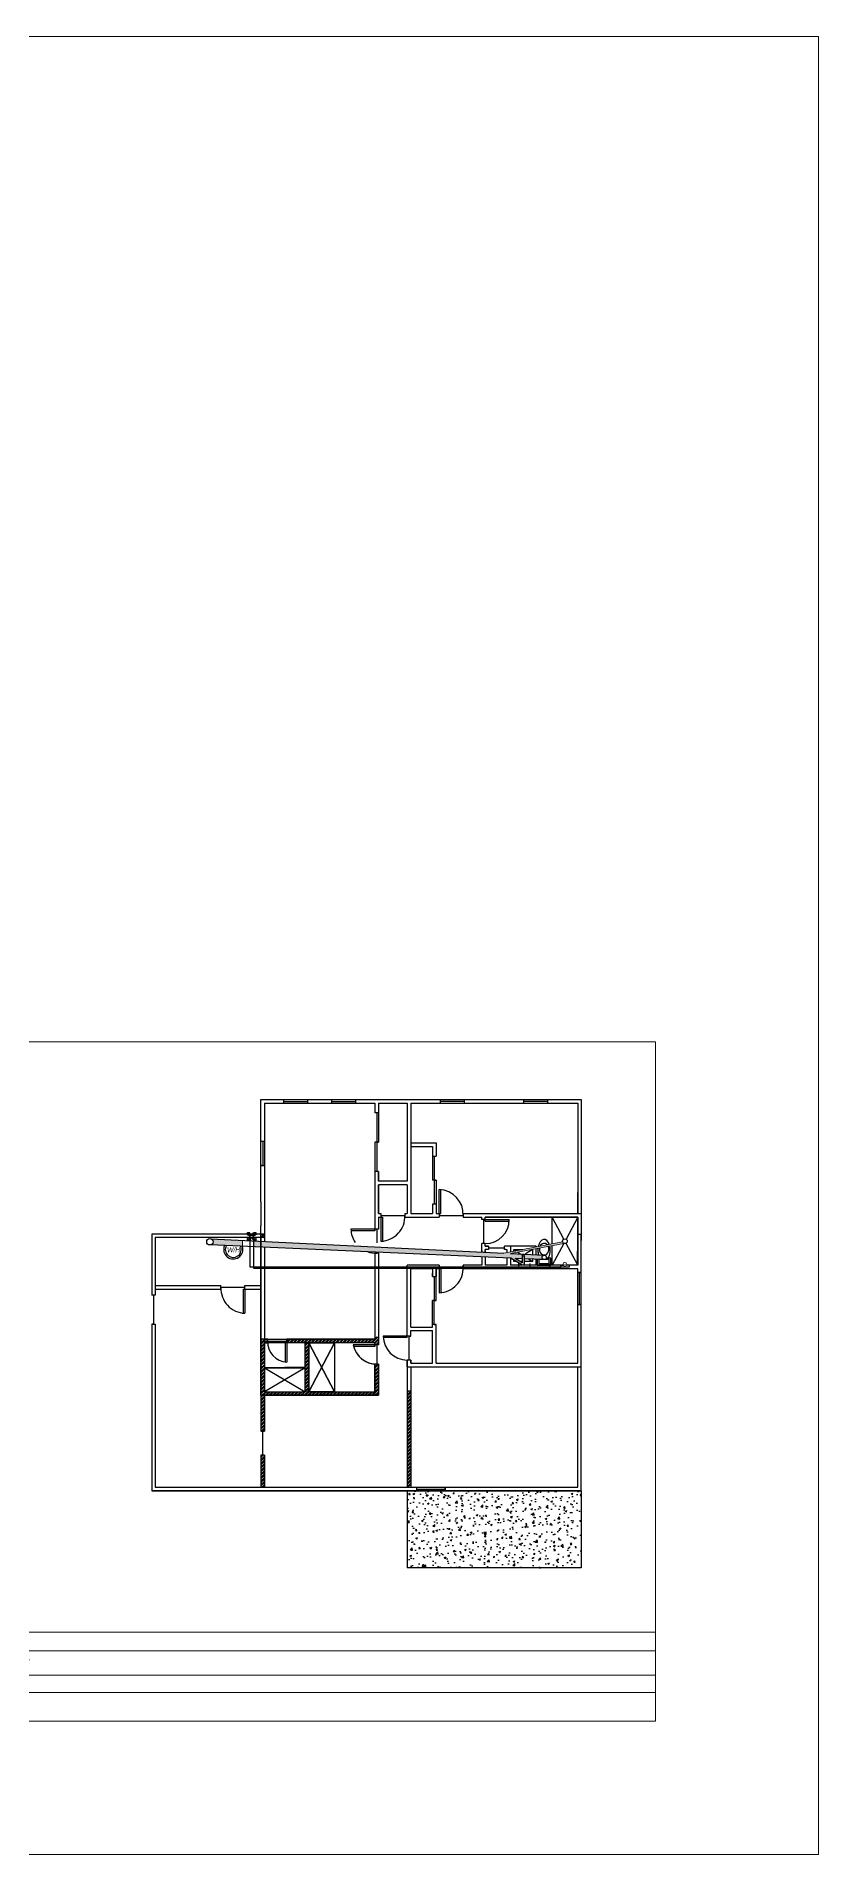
# Model space of a CAD drawing. Header units: inches. Extents: x 173 to 6056, y 183 to 2455.
# Drawn here: x 5078 to 6056, y 183 to 2455 of the extents above; entities that cross this region are included whole.
import ezdxf

# ---------------------------------------------------------------- set-up
doc = ezdxf.new("R2010")
doc.units = ezdxf.units.IN
doc.header["$MEASUREMENT"] = 0
for name, color, linetype in [('Insulation', 7, 'Continuous'), ('Plumbing', 7, 'Continuous'), ('Right side elevation', 7, 'Continuous')]:
    doc.layers.add(name, color=color, linetype=linetype)
doc.styles.get("Standard").update_dxf_attribs({"font": 'ariali.ttf', "height": 10})
pattern_1 = [(45, (3365.3945, -2595.7446), (-2.2097087, 2.2097087), []), (45, (3365.3945, -2594.182), (-2.2097087, 2.2097087), [])]

# ---------------------------------------------------------------- blocks, each defined once
blk = doc.blocks.new('water shutt off valve')
at = {"layer": 'Right side elevation'}
for p, q in [((3.8, -3.8), (0, 0)), ((4.3, -3.4), (2.8, 0)), ((6, -3.4), (7.5, 0)), ((10.4, 0), (6.6, -3.8)), ((3.3, -4.5), (0, -3.1)), ((3.4, -6), (0, -7.5)), ((0, -7.5), (3.4, -6)), ((3.8, -6.6), (0, -10.4)), ((4.4, -7), (2.9, -10.4)), ((6, -7), (7.6, -10.4)), ((10.4, -10.4), (6.6, -6.6)), ((7, -4.4), (10.4, -2.9)), ((7.1, -5.9), (10.4, -7.2))]:
    blk.add_line(p, q, dxfattribs=at)
for points in [[(0, -3.1), (0, 0), (2.8, 0)], [(7.5, 0), (10.4, 0), (10.4, -2.9)], [(2.9, -10.4), (0, -10.4), (0, -7.5)], [(10.4, -7.2), (10.4, -10.4), (7.6, -10.4)]]:
    blk.add_lwpolyline(points, dxfattribs=at)
for radius in [2, 2.524354896707238e-29, 2.524354896707238e-29]:
    blk.add_circle((5.2, -5.2), radius, dxfattribs=at)
blk = doc.blocks.new('Elevation Symbol - Imperial')
at = {"color": 0}
for p, q in [((0, 0), (0.2, 0)), ((0.1, -0.1), (0.1, 0.1))]:
    blk.add_line(p, q, dxfattribs=at)
at = {"color": 0, "const_width": 0.0625}
for points in [[(0.1, 0.03125, 0.41421356), (0.06875, 0, 1)], [(0.1, -0.03125, 0.41421356), (0.13125, 0, 1)]]:
    blk.add_lwpolyline(points, format="xyb", dxfattribs=at)
at = {"color": 0}
blk.add_circle((0.1, 0), 0.0625, dxfattribs=at)
blk.add_attdef('ELEVATION', (0.2, 0.0625), '', height=0.125, dxfattribs=at)
blk = doc.blocks.new('*U112')
at = {"layer": 'Insulation', "linetype": 'Continuous', "lineweight": 0, "ltscale": 0.2}
for p, q in [((-475.1, -374.7), (-475.1, -485.9)), ((-326.3, -374.7), (-326.3, -485.9)), ((-168.9, -374.7), (-168.9, -485.9)), ((-704.6, -397.8), (775.6, -397.8)), ((-704.6, -428.3), (775.6, -428.3)), ((-704.6, -450), (775.6, -450))]:
    blk.add_line(p, q, dxfattribs=at)
for points in [[(-704.6, 363.3), (775.6, 363.3), (775.6, -374.7), (-704.6, -374.7)], [(-704.6, -374.7), (775.6, -374.7), (775.6, -485.9), (-704.6, -485.9)]]:
    blk.add_lwpolyline(points, close=True, dxfattribs=at)
at = {"layer": 'Insulation', "linetype": 'Continuous', "lineweight": 0, "ltscale": 0.2, "xscale": 48, "yscale": 48, "zscale": 48}
blk.add_blockref('Elevation Symbol - Imperial', (-162.3, -388), dxfattribs=at).add_auto_attribs({'ELEVATION': 'ELEV'})
at = {"linetype": 'Continuous', "lineweight": 0, "ltscale": 0.08, "char_height": 10, "attachment_point": 1}
for s, width, insert in [('IRC,2018 INTER, CONS. CODE', 161.562, (-161.6, -399.9)), ('VA.2705182397', 17.494, (-687.1, -436.5))]:
    blk.add_mtext_dynamic_manual_height_columns(s, width=width, gutter_width=50, heights=[0], dxfattribs=dict(at, insert=insert))
at = {"layer": 'Insulation', "linetype": 'Continuous', "lineweight": 0, "ltscale": 0.2, "char_height": 10, "attachment_point": 1}
for s, insert in [('Company name \\P\\PADONYS COSTRUCTION.LLC', (-685, -384.6)), ("16'", (-123.8, -380.4)), ('Sheet:', (-318.8, -466)), ('Page#', (-159.8, -461.2))]:
    blk.add_mtext(s, dxfattribs=dict(at, insert=insert))
for s, width, gutter_width, insert in [('Project Name:\\PTORRINE NUTT.  \\PADDITION ', 129.423, 20, (-465, -383.7)), ('Scale: 1/4"=1\'', 133.022, 50, (-318.9, -409.7)), ('Address:\\P14303 Brook Dr\\Pwoodbridge VA 22193', 143.463, 50, (-471.4, -436.3))]:
    blk.add_mtext_dynamic_manual_height_columns(s, width=width, gutter_width=gutter_width, heights=[0], dxfattribs=dict(at, insert=insert))
at = {"layer": 'Insulation', "linetype": 'Continuous', "lineweight": 0, "ltscale": 0.2, "insert": (-694.3, -472.1), "char_height": 10, "width": 141.209, "attachment_point": 1}
blk.add_mtext('Date:  09/23/2022', dxfattribs=at)

msp = doc.modelspace()

# ---------------------------------------------------------------- hatches: boundary and pattern name
at = {"layer": 'Insulation', "linetype": 'Continuous', "lineweight": 0, "ltscale": 0.2}
h = msp.add_hatch(color=251, dxfattribs=at)
h.dxf.hatch_style = 1
h.paths.add_polyline_path([(5335.243, 950.381), (5295.821, 952.338, -0.32361833), (5298.567, 948.539, -0.38375656), (5294.986, 944.561), (5335.243, 942.789)])
edge = h.paths.add_edge_path()
edge.add_line((5358.324, 949.236), (5358.324, 941.773))
edge.add_line((5358.324, 941.773), (5670.93, 928.008))
edge.add_line((5670.93, 928.008), (5684.967, 919.199))
edge.add_line((5684.967, 919.199), (5687.467, 919.199))
edge.add_line((5687.467, 919.199), (5687.467, 930.437))
edge.add_line((5687.467, 930.437), (5687.289, 930.551))
edge.add_arc((5686.217, 931.236), 1.271, 1292.572827, 1407.427173, ccw=False)
edge.add_line((5685.146, 930.551), (5684.967, 930.437))
edge.add_line((5684.967, 930.437), (5684.967, 922.151))
edge.add_line((5684.967, 922.151), (5675.986, 927.787))
edge.add_line((5675.986, 927.787), (5684.967, 927.395))
edge.add_line((5684.967, 927.395), (5684.967, 931.003))
edge.add_arc((5686.217, 931.236), 1.271, 1167.158903, 1270.536407, ccw=False)
edge.add_line((5686.28, 932.506), (5670.324, 933.752))
edge.add_line((5670.324, 933.752), (5704.691, 940.358))
edge.add_ellipse((5712.324, 937.978), major_axis=(0, 13.427), ratio=0.57762306, start_angle=430.515366, end_angle=439.789188, ccw=False)
edge.add_line((5705.012, 942.457), (5661.903, 934.17))
edge.add_line((5661.903, 934.17), (5358.324, 949.236))
h = msp.add_hatch(color=251, dxfattribs=at)
h.dxf.hatch_style = 1
h.paths.add_polyline_path([(5736.912, 946.552, -0.1974348), (5735.459, 948.309), (5661.903, 934.17), (5349.083, 949.694), (5349.083, 942.179), (5670.93, 928.008), (5684.967, 919.199), (5687.467, 919.199), (5687.467, 930.437), (5687.289, 930.551, -0.54779225), (5685.146, 930.551), (5684.967, 930.437), (5684.967, 922.151), (5675.986, 927.787), (5684.967, 927.395), (5684.967, 931.003, -0.04600617), (5684.946, 931.236, -1), (5687.489, 931.236, -0.04600617), (5687.467, 931.003), (5687.467, 927.285), (5712.324, 926.199), (5712.473, 926.238, -0.41421356), (5709.759, 928.952, -0.4054912), (5712.392, 931.664), (5670.324, 933.752)])
at = {"layer": 'Plumbing'}
h = msp.add_hatch(dxfattribs=at)
h.set_pattern_fill('STEEL', color=256, scale=25, angle=1080)
h.set_pattern_definition(pattern_1)
h.paths.add_polyline_path([(5362.824, 958.199), (5358.324, 958.199), (5358.324, 953.699), (5362.824, 953.699)])
h = msp.add_hatch(dxfattribs=at)
h.set_pattern_fill('STEEL', color=256, scale=25, angle=1080)
h.set_pattern_definition(pattern_1)
h.paths.add_polyline_path([(5505.324, 829.699), (5500.824, 829.699), (5500.824, 826.699), (5390.824, 826.699), (5390.824, 822.199), (5500.824, 822.199), (5500.824, 819.699), (5504.574, 819.699), (5505.324, 819.699)])
h.paths.add_polyline_path([(5418.324, 822.199), (5413.824, 822.199), (5413.824, 761.199), (5362.824, 761.199), (5362.824, 791.199), (5362.824, 826.699), (5358.324, 826.699), (5358.324, 756.699), (5505.324, 756.699), (5505.324, 795.699, -0.0378008), (5500.824, 795.699), (5500.824, 761.199), (5418.324, 761.199)])
h = msp.add_hatch(dxfattribs=at)
h.set_pattern_fill('STEEL', color=256, scale=25, angle=1080)
h.set_pattern_definition(pattern_1)
h.paths.add_polyline_path([(5366.824, 826.699), (5362.824, 826.699), (5362.824, 822.199), (5366.824, 822.199, -0.02237685), (5366.824, 824.449)])
h = msp.add_hatch(dxfattribs=at)
h.set_pattern_fill('STEEL', color=256, scale=25, angle=1080)
h.set_pattern_definition(pattern_1)
h.paths.add_polyline_path([(5545.824, 762.199), (5541.324, 762.199), (5541.324, 641.699), (5545.824, 641.699)])
h.paths.add_polyline_path([(5362.824, 756.699), (5358.324, 756.699), (5358.324, 711.699), (5362.824, 711.699)])
h.paths.add_polyline_path([(5362.824, 681.699), (5358.324, 681.699), (5358.324, 641.699), (5362.824, 641.699)])
h = msp.add_hatch(dxfattribs=at)
h.set_pattern_fill('AR-CONC', color=256, scale=3, angle=1080)
h.set_pattern_definition([(50, (3365.395, -2595.745), (21.517805, -1.882564), [2.25, -24.75]), (355, (3365.395, -2595.745), (-4.16254, 22.56576), [1.8, -19.8]), (100.45144, (3367.188, -2595.901), (17.35527, 20.6832), [1.9122, -21.03426]), (46.1842, (3365.395, -2589.745), (32.01724, -4.96558), [3.375, -37.125]), (96.6356, (3368.063, -2590.158), (28.03986, 29.22356), [2.8683, -31.5514]), (351.1842, (3365.395, -2589.745), (28.03986, 29.22356), [2.7, -29.7]), (21, (3368.395, -2591.245), (17.90721, -12.07857), [2.25, -24.75]), (326, (3368.395, -2591.245), (7.29946, 21.7545), [1.8, -19.8]), (71.45144, (3369.887, -2592.251), (25.20667, 9.67593), [1.9122, -21.03426]), (37.5, (3365.3945, -2595.7446), (0.364796, 9.986816), [0, -19.56, 0, -20.1, 0, -19.875]), (7.5, (3365.395, -2595.745), (7.892086, 11.83235), [0, -11.46, 0, -19.11, 0, -7.575]), (327.5, (3358.7045, -2595.745), (16.014673, -0.676646), [0, -7.5, 0, -23.4, 0, -31.05]), (317.5, (3355.705, -2595.745), (17.495585, 3.00315), [0, -9.75, 0, -15.54, 0, -22.05])])
h.paths.add_polyline_path([(5758.824, 541.199), (5758.824, 637.199), (5541.324, 637.199), (5541.324, 541.199)])

# ---------------------------------------------------------------- linework, layer by layer
at = {"linetype": 'Continuous', "lineweight": 0, "ltscale": 0.08}
msp.add_lwpolyline([(172.856, 2454.82), (6055.515, 2454.82), (6055.515, 182.679), (172.856, 182.679)], close=True, dxfattribs=at)
at = {"layer": 'Insulation', "linetype": 'Continuous', "lineweight": 0, "ltscale": 0.2}
for p, q in [((5335.243, 942.681), (5335.243, 950.381)), ((5735.459, 948.309), (5661.903, 934.17)), ((5736.912, 946.552), (5670.324, 933.752))]:
    msp.add_line(p, q, dxfattribs=at)
at = {"layer": 'Insulation', "color": 1, "linetype": 'Continuous', "lineweight": 30, "ltscale": 0.2}
for p, q in [((5694.702, 917.384), (5743.935, 917.384)), ((5743.935, 919.124), (5740.59, 919.199)), ((5743.935, 917.384), (5743.935, 919.124))]:
    msp.add_line(p, q, dxfattribs=at)
at = {"layer": 'Insulation', "color": 140, "linetype": 'Continuous', "lineweight": 30, "ltscale": 0.2}
msp.add_lwpolyline([(5719.656, 915.662), (5733.301, 915.662), (5733.301, 919.124), (5736.058, 919.199)], dxfattribs=at)
at = {"layer": 'Insulation', "linetype": 'Continuous', "lineweight": 0, "ltscale": 0.2}
msp.add_circle((5738.324, 920.426), 2.266, dxfattribs=at)
at = {"layer": 'Plumbing'}
for p, q in [((5358.324, 1126.199), (5758.824, 1126.199)), ((5358.324, 998.324), (5358.324, 1126.199)), ((5362.824, 1121.699), (5500.824, 1121.699)), ((5362.824, 1121.699), (5362.824, 949.012)), ((5386.824, 1121.699), (5386.824, 1126.199)), ((5386.824, 1123.949), (5416.824, 1123.949)), ((5416.824, 1121.699), (5416.824, 1126.199)), ((5446.824, 1121.699), (5446.824, 1126.199)), ((5446.824, 1123.949), (5476.824, 1123.949)), ((5476.824, 1121.699), (5476.824, 1126.199)), ((5500.824, 1121.699), (5500.824, 1109.699)), ((5505.324, 1121.699), (5541.324, 1121.699)), ((5505.324, 1121.699), (5505.324, 1072.949)), ((5505.324, 1121.699), (5505.324, 1072.949)), ((5505.324, 1121.699), (5505.324, 1109.699)), ((5541.324, 1121.699), (5541.324, 1024.199)), ((5545.824, 1121.699), (5545.824, 983.699)), ((5545.824, 1121.699), (5754.324, 1121.699)), ((5582.949, 1121.699), (5582.949, 1126.199)), ((5612.949, 1123.949), (5582.949, 1123.949)), ((5612.949, 1121.699), (5612.949, 1126.199)), ((5687.199, 1121.699), (5687.199, 1126.199)), ((5717.199, 1123.949), (5687.199, 1123.949)), ((5717.199, 1121.699), (5717.199, 1126.199)), ((5754.324, 1121.699), (5754.324, 983.699)), ((5758.824, 1126.199), (5758.824, 950.199)), ((5505.324, 1109.699), (5500.824, 1109.699)), ((5503.074, 1109.699), (5503.074, 1036.199)), ((5362.824, 1073.699), (5358.324, 1073.699)), ((5360.574, 1073.699), (5360.574, 1043.699)), ((5500.824, 1072.949), (5500.824, 962.199)), ((5505.324, 1072.949), (5500.824, 1072.949)), ((5503.074, 1072.949), (5505.324, 1072.949)), ((5545.824, 1072.199), (5577.324, 1072.199)), ((5577.324, 1072.199), (5577.324, 1055.699)), ((5545.824, 1067.699), (5572.824, 1067.699)), ((5572.824, 1067.699), (5572.824, 1025.699)), ((5572.824, 1055.699), (5577.324, 1055.699)), ((5575.074, 1055.699), (5575.074, 995.699)), ((5360.574, 1043.699), (5358.324, 1043.699)), ((5358.324, 1043.699), (5362.824, 1043.699)), ((5505.324, 1036.199), (5500.824, 1036.199)), ((5505.324, 1036.199), (5505.324, 1024.199)), ((5505.324, 1036.199), (5505.324, 1024.199)), ((5505.324, 1024.199), (5505.324, 1036.199)), ((5541.324, 1024.199), (5505.324, 1024.199)), ((5577.324, 1025.699), (5572.824, 1025.699)), ((5575.074, 1025.699), (5577.324, 1025.699)), ((5577.324, 1025.699), (5577.324, 983.699)), ((5505.324, 1019.699), (5505.324, 983.699)), ((5505.324, 983.699), (5505.324, 1019.699)), ((5541.324, 1019.699), (5505.324, 1019.699)), ((5541.324, 1019.699), (5541.324, 983.699)), ((5581.324, 983.699), (5581.324, 1013.699)), ((5583.324, 983.699), (5583.324, 1013.699)), ((5754.324, 983.699), (5754.324, 1010.199)), ((5358.324, 998.324), (5358.324, 968.324)), ((5505.324, 983.699), (5508.324, 983.699)), ((5505.324, 979.199), (5510.324, 979.199)), ((5505.324, 979.199), (5505.324, 964.199)), ((5508.324, 983.699), (5508.324, 979.199)), ((5508.324, 981.449), (5538.324, 981.449)), ((5508.324, 979.199), (5508.324, 949.199)), ((5510.324, 979.199), (5510.324, 949.199)), ((5538.324, 983.699), (5541.324, 983.699)), ((5538.324, 983.699), (5538.324, 979.199)), ((5538.324, 979.199), (5541.324, 979.199)), ((5541.324, 979.199), (5581.324, 979.199)), ((5545.824, 983.699), (5572.824, 983.699)), ((5572.824, 995.699), (5572.824, 983.699)), ((5577.324, 995.699), (5572.824, 995.699)), ((5577.324, 983.699), (5583.324, 983.699)), ((5581.324, 983.699), (5581.324, 979.199)), ((5581.324, 981.449), (5611.324, 981.449)), ((5611.324, 983.699), (5725.824, 983.699)), ((5611.324, 981.449), (5611.324, 983.699)), ((5611.324, 983.699), (5611.324, 979.199)), ((5611.324, 979.199), (5634.324, 979.199)), ((5634.324, 976.199), (5634.324, 979.199)), ((5638.824, 979.199), (5754.324, 979.199)), ((5754.324, 979.199), (5638.824, 979.199)), ((5638.824, 974.199), (5638.824, 979.199)), ((5736.912, 951.846), (5722.324, 979.199)), ((5722.324, 945.784), (5722.324, 979.199)), ((5725.824, 983.699), (5754.324, 983.699)), ((5754.324, 979.199), (5739.736, 951.846)), ((5754.324, 983.699), (5758.824, 983.699)), ((5754.324, 979.199), (5754.324, 919.199)), ((5754.324, 919.199), (5754.324, 979.199)), ((5362.824, 958.199), (5338.824, 958.199)), ((5358.324, 953.699), (5358.324, 968.324)), ((5362.824, 958.199), (5362.824, 953.699)), ((5362.824, 953.699), (5362.824, 958.199)), ((5500.824, 964.199), (5470.824, 964.199)), ((5500.824, 962.199), (5470.824, 962.199)), ((5505.324, 964.199), (5500.824, 964.199)), ((5503.074, 964.199), (5503.074, 947.058)), ((5638.824, 976.199), (5634.324, 976.199)), ((5636.574, 976.199), (5636.574, 946.199)), ((5638.824, 974.199), (5638.824, 976.199)), ((5638.824, 976.199), (5668.824, 976.199)), ((5638.824, 974.199), (5668.824, 974.199)), ((5754.324, 958.199), (5754.324, 953.699)), ((5754.324, 958.199), (5758.824, 958.199)), ((5758.824, 792.199), (5758.824, 958.199)), ((5226.324, 953.699), (5226.324, 881.699)), ((5226.324, 953.699), (5226.324, 953.699)), ((5226.324, 953.699), (5226.324, 893.699)), ((5670.93, 928.008), (5294.986, 944.561)), ((5295.821, 952.338), (5661.903, 934.17)), ((5358.324, 756.699), (5358.324, 953.699)), ((5358.324, 953.699), (5358.324, 756.699)), ((5362.824, 953.699), (5362.824, 949.012)), ((5362.824, 941.475), (5362.824, 761.199)), ((5362.824, 941.475), (5362.824, 826.699)), ((5500.824, 934.199), (5500.824, 827.298)), ((5505.324, 934.199), (5500.824, 934.199)), ((5503.074, 935.345), (5503.074, 934.199)), ((5505.324, 934.199), (5505.324, 829.699)), ((5634.324, 935.539), (5634.324, 946.199)), ((5638.824, 946.199), (5634.324, 946.199)), ((5634.324, 937.799), (5634.324, 935.539)), ((5638.824, 943.199), (5638.824, 946.199)), ((5638.824, 935.315), (5638.824, 938.699)), ((5638.824, 937.711), (5638.824, 935.315)), ((5670.324, 943.199), (5664.324, 943.199)), ((5665.824, 938.699), (5665.824, 934.924)), ((5702.324, 943.199), (5670.324, 943.199)), ((5670.324, 943.199), (5670.324, 942.775)), ((5670.324, 943.199), (5670.324, 935.789)), ((5670.324, 933.752), (5712.476, 931.66)), ((5674.54, 938.686), (5677.054, 937.082)), ((5674.54, 936.599), (5674.54, 938.686)), ((5674.54, 933.543), (5674.54, 934.563)), ((5679.507, 935.517), (5683.282, 933.109)), ((5697.919, 938.686), (5688.732, 932.839)), ((5702.324, 941.955), (5702.324, 943.199)), ((5702.324, 941.94), (5702.324, 943.199)), ((5702.324, 932.164), (5702.324, 939.903)), ((5736.912, 946.552), (5722.324, 919.199)), ((5722.324, 919.199), (5722.324, 943.748)), ((5754.324, 919.199), (5739.736, 946.552)), ((5754.324, 945.699), (5754.256, 919.199)), ((5754.263, 921.888), (5754.263, 936.888)), ((5754.324, 950.199), (5754.324, 945.699)), ((5754.324, 919.199), (5754.324, 945.699)), ((5541.324, 828.721), (5541.324, 919.199)), ((5581.324, 919.199), (5541.324, 919.199)), ((5545.824, 841.952), (5545.824, 914.699)), ((5572.824, 914.699), (5545.824, 914.699)), ((5572.824, 914.699), (5572.824, 905.199)), ((5572.824, 905.199), (5572.824, 909.199)), ((5583.324, 914.699), (5577.324, 914.699)), ((5577.324, 875.199), (5577.324, 914.699)), ((5577.324, 914.699), (5577.324, 905.199)), ((5581.324, 914.699), (5581.324, 884.699)), ((5583.324, 914.699), (5583.324, 884.699)), ((5634.324, 919.199), (5611.324, 919.199)), ((5754.324, 914.699), (5611.324, 914.699)), ((5634.324, 929.608), (5634.324, 919.199)), ((5638.824, 929.412), (5638.824, 919.199)), ((5665.824, 919.199), (5638.824, 919.199)), ((5665.824, 928.231), (5665.824, 919.199)), ((5670.324, 928.035), (5670.324, 919.199)), ((5736.419, 919.199), (5670.324, 919.199)), ((5684.967, 919.199), (5670.93, 928.008)), ((5674.54, 923.776), (5674.54, 925.743)), ((5676.094, 924.768), (5674.54, 923.776)), ((5684.967, 922.151), (5675.986, 927.787)), ((5684.967, 927.395), (5675.986, 927.787)), ((5680.51, 927.59), (5678.424, 926.257)), ((5684.967, 931.236), (5684.967, 922.151)), ((5685.146, 930.551), (5684.967, 930.437)), ((5687.289, 930.551), (5687.467, 930.437)), ((5687.467, 931.236), (5687.467, 919.199)), ((5712.324, 926.199), (5687.467, 927.285)), ((5692.763, 927.054), (5697.895, 923.776)), ((5702.324, 919.199), (5702.324, 926.636)), ((5754.324, 919.199), (5740.229, 919.199)), ((5754.244, 914.699), (5754.201, 898.077)), ((5754.263, 921.888), (5754.263, 919.199)), ((5754.263, 914.699), (5754.263, 906.888)), ((5754.324, 796.699), (5754.324, 914.699)), ((5754.324, 870.199), (5754.324, 914.699)), ((5758.824, 910.199), (5754.324, 910.199)), ((5756.574, 870.199), (5756.574, 910.199)), ((5756.574, 910.199), (5758.824, 910.199)), ((5226.324, 893.699), (5308.324, 893.699)), ((5226.324, 889.199), (5308.324, 889.199)), ((5308.324, 889.199), (5308.324, 893.699)), ((5338.324, 891.449), (5308.324, 891.449)), ((5336.324, 889.199), (5336.324, 859.199)), ((5336.324, 889.199), (5358.324, 889.199)), ((5338.324, 889.199), (5338.324, 893.699)), ((5338.324, 893.699), (5358.324, 893.699)), ((5338.324, 889.199), (5338.324, 859.199)), ((5572.824, 905.199), (5577.324, 905.199)), ((5575.074, 905.199), (5575.074, 875.199)), ((5226.324, 881.699), (5221.824, 881.699)), ((5224.074, 881.699), (5224.074, 845.699)), ((5572.824, 841.952), (5572.824, 875.199)), ((5577.324, 875.199), (5572.824, 875.199)), ((5574.577, 875.199), (5574.577, 845.199)), ((5575.074, 875.199), (5577.324, 875.199)), ((5754.324, 870.199), (5758.824, 870.199)), ((5758.824, 870.199), (5754.324, 870.199)), ((5224.074, 845.699), (5221.824, 845.699)), ((5221.824, 845.699), (5226.324, 845.699)), ((5541.324, 828.721), (5541.324, 852.199)), ((5545.824, 841.952), (5545.824, 852.199)), ((5545.824, 841.952), (5545.824, 842.449)), ((5545.824, 841.952), (5572.824, 841.952)), ((5572.824, 841.952), (5572.824, 852.199)), ((5577.324, 845.199), (5572.824, 845.199)), ((5575.074, 845.199), (5577.324, 845.199)), ((5577.324, 796.699), (5577.324, 845.199)), ((5366.824, 826.699), (5358.324, 826.699)), ((5362.824, 826.699), (5500.824, 826.699)), ((5366.824, 822.199), (5362.824, 822.199)), ((5362.824, 822.199), (5362.824, 791.199)), ((5413.824, 822.199), (5362.824, 822.199)), ((5362.824, 822.199), (5366.824, 822.199)), ((5366.824, 822.199), (5366.824, 826.699)), ((5366.824, 824.449), (5390.824, 824.449)), ((5500.824, 822.199), (5388.824, 822.199)), ((5388.824, 822.199), (5388.824, 798.199)), ((5500.824, 826.699), (5390.824, 826.699)), ((5390.824, 824.449), (5390.824, 826.699)), ((5390.824, 826.699), (5390.824, 822.199)), ((5390.824, 822.199), (5390.824, 798.199)), ((5413.824, 761.199), (5413.824, 822.199)), ((5413.824, 761.199), (5413.824, 822.199)), ((5418.324, 761.199), (5418.324, 822.199)), ((5500.824, 822.199), (5418.324, 822.199)), ((5418.324, 822.199), (5418.324, 761.199)), ((5418.324, 822.199), (5450.324, 822.199)), ((5450.324, 822.199), (5418.324, 761.199)), ((5450.324, 761.199), (5418.324, 822.199)), ((5418.324, 761.199), (5418.324, 822.199)), ((5418.324, 822.199), (5450.324, 761.199)), ((5418.324, 761.199), (5450.324, 822.199)), ((5500.824, 822.199), (5419.824, 822.199)), ((5450.324, 822.199), (5450.324, 761.199)), ((5450.324, 822.199), (5450.324, 761.199)), ((5503.824, 819.699), (5473.824, 819.699)), ((5504.574, 819.699), (5473.824, 819.699)), ((5500.824, 831.699), (5500.824, 826.699)), ((5500.824, 819.699), (5500.824, 822.199)), ((5500.824, 822.199), (5500.824, 817.699)), ((5505.324, 819.699), (5500.824, 819.699)), ((5500.824, 817.699), (5500.824, 819.699)), ((5503.074, 819.699), (5503.074, 795.699)), ((5503.074, 819.699), (5503.074, 795.699)), ((5505.324, 829.699), (5505.324, 819.699)), ((5541.324, 830.721), (5511.324, 830.721)), ((5541.324, 828.721), (5511.324, 828.721)), ((5545.824, 830.721), (5541.324, 830.721)), ((5543.574, 800.721), (5543.574, 830.721)), ((5543.574, 830.721), (5545.824, 830.721)), ((5545.824, 830.721), (5545.824, 837.452)), ((5545.824, 837.452), (5572.824, 837.452)), ((5545.824, 830.721), (5545.824, 837.452)), ((5572.824, 796.699), (5572.824, 837.452)), ((5500.824, 817.699), (5474.42, 817.699)), ((5500.824, 795.699), (5500.824, 795.771)), ((5505.324, 795.699), (5500.824, 795.699)), ((5500.824, 761.199), (5500.824, 795.699)), ((5500.824, 795.699), (5500.824, 761.199)), ((5505.324, 795.699), (5503.824, 795.699)), ((5505.324, 795.699), (5505.324, 756.699)), ((5505.324, 795.699), (5505.324, 756.699)), ((5541.324, 800.721), (5541.324, 796.699)), ((5541.324, 792.199), (5541.324, 800.721)), ((5541.324, 792.199), (5541.324, 800.721)), ((5545.824, 800.721), (5541.324, 800.721)), ((5541.324, 796.699), (5541.324, 792.199)), ((5545.824, 800.721), (5545.824, 796.699)), ((5545.824, 796.699), (5545.824, 800.721)), ((5545.824, 796.699), (5545.824, 800.699)), ((5545.824, 796.699), (5572.824, 796.699)), ((5545.824, 796.699), (5572.824, 796.699)), ((5577.324, 796.699), (5754.324, 796.699)), ((5413.824, 791.699), (5362.824, 791.199)), ((5362.824, 791.199), (5413.824, 791.199)), ((5413.824, 791.199), (5362.824, 761.199)), ((5362.824, 791.199), (5413.824, 761.199)), ((5362.824, 791.199), (5362.824, 761.199)), ((5362.824, 791.199), (5362.824, 761.199)), ((5413.824, 791.199), (5362.824, 761.199)), ((5362.824, 791.199), (5413.824, 761.199)), ((5413.824, 761.199), (5413.824, 791.199)), ((5541.324, 792.199), (5541.324, 641.699)), ((5541.324, 792.199), (5758.824, 792.199)), ((5545.824, 792.199), (5545.824, 641.699)), ((5358.324, 756.699), (5505.324, 756.699)), ((5505.324, 756.699), (5358.324, 756.699)), ((5358.324, 756.699), (5358.324, 711.699)), ((5362.824, 761.199), (5413.824, 761.199)), ((5362.824, 761.199), (5413.824, 761.199)), ((5362.824, 761.199), (5413.824, 761.199)), ((5362.824, 756.699), (5362.824, 711.699)), ((5418.324, 761.199), (5500.824, 761.199)), ((5418.324, 761.199), (5500.824, 761.199)), ((5418.324, 761.199), (5450.324, 761.199)), ((5450.324, 761.199), (5418.324, 761.199)), ((5450.324, 761.199), (5418.324, 761.199)), ((5541.324, 762.199), (5545.824, 762.199)), ((5360.574, 711.699), (5358.324, 711.699)), ((5358.324, 711.699), (5362.824, 711.699)), ((5360.574, 681.699), (5360.574, 711.699)), ((5358.324, 681.699), (5358.324, 641.699)), ((5362.824, 681.699), (5358.324, 681.699)), ((5362.824, 681.699), (5362.824, 641.699)), ((5362.824, 641.699), (5362.824, 681.699)), ((5758.824, 637.199), (5221.824, 637.199)), ((5541.324, 637.199), (5541.324, 541.199)), ((5548.824, 641.699), (5552.824, 641.699)), ((5552.824, 641.699), (5552.824, 637.199)), ((5552.824, 639.449), (5588.824, 639.449)), ((5588.824, 639.449), (5588.824, 641.699)), ((5588.824, 641.699), (5588.824, 637.199)), ((5758.824, 637.199), (5758.824, 541.199)), ((5758.824, 541.199), (5541.324, 541.199))]:
    msp.add_line(p, q, dxfattribs=at)
at = {"layer": 'Plumbing', "color": 1, "lineweight": 30}
for p, q in [((5344.326, 953.699), (5344.326, 917.384)), ((5344.326, 917.384), (5694.702, 917.384)), ((5694.702, 917.384), (5694.702, 921.208))]:
    msp.add_line(p, q, dxfattribs=at)
at = {"layer": 'Plumbing', "color": 140, "lineweight": 30}
for p, q in [((5680.736, 915.662), (5680.736, 921.18)), ((5680.736, 915.662), (5719.656, 915.662)), ((5719.656, 915.662), (5719.656, 920.796))]:
    msp.add_line(p, q, dxfattribs=at)
at = {"layer": 'Plumbing'}
for points in [[(5221.824, 845.699), (5221.824, 637.199), (5758.824, 637.199), (5758.824, 958.199)], [(5362.824, 958.199), (5221.824, 958.199), (5221.824, 881.699)], [(5362.824, 953.699), (5226.324, 953.699), (5226.324, 881.699)], [(5674.54, 936.599), (5674.54, 937.01)], [(5674.54, 933.543), (5674.54, 934.563)], [(5697.895, 938.686), (5697.895, 932.384)], [(5754.324, 919.199), (5754.324, 953.699)], [(5581.324, 919.199), (5581.324, 914.699)], [(5581.324, 916.949), (5611.324, 916.949), (5611.324, 919.199)], [(5611.324, 919.199), (5611.324, 914.699)], [(5677.675, 923.776), (5674.54, 923.776), (5674.54, 925.743)], [(5684.967, 923.776), (5682.378, 923.776)], [(5697.895, 926.83), (5697.895, 923.776), (5687.467, 923.776)], [(5703.824, 926.571), (5703.824, 919.199), (5720.824, 919.199), (5720.824, 928.199), (5715.081, 928.199)], [(5754.324, 796.699), (5754.324, 914.699)], [(5226.324, 845.699), (5226.324, 641.699), (5754.324, 641.699), (5754.324, 792.199)]]:
    msp.add_lwpolyline(points, dxfattribs=at)
at = {"layer": 'Plumbing', "color": 140, "lineweight": 30}
msp.add_lwpolyline([(5349.083, 953.699), (5349.083, 915.662), (5680.736, 915.662)], dxfattribs=at)
at = {"layer": 'Plumbing'}
msp.add_lwpolyline([(5705.824, 921.199), (5718.824, 921.199), (5718.824, 926.199), (5705.824, 926.199)], close=True, dxfattribs=at)
for centre, radius in [((5294.567, 948.539), 4), ((5686.217, 931.236), 1.271)]:
    msp.add_circle(centre, radius, dxfattribs=at)
for centre, radius, start, end in [((5580.199, 982.574), 31.145, 357.929969, 87.929969), ((5507.199, 980.324), 31.145, 272.070031, 2.070031), ((5501.949, 965.324), 31.145, 182.070031, 214.360812), ((5638.824, 976.199), 30, 270, 0), ((5323.823, 938.994), 12, 157.103998, 17.890569), ((5323.823, 938.994), 10, 152.779146, 22.215421), ((5501.949, 965.324), 31.145, 251.248748, 272.070031), ((5580.199, 915.824), 31.145, 272.070031, 2.070031), ((5339.449, 890.324), 31.145, 177.929969, 267.929969), ((5391.949, 823.324), 25.15, 177.43623, 267.43623), ((5502.897, 825.308), 29.609, 190.919397, 270.341969), ((5503.074, 825.418), 29.804, 191.062512, 274.329591), ((5541.324, 830.721), 30, 180, 270)]:
    msp.add_arc(centre, radius, start, end, dxfattribs=at)
for centre, major_axis, ratio, start_param, end_param in [((5712.324, 937.978), (0, 13.427), 0.57762306, 7.67576935, 8.31438002), ((5712.324, 937.978), (0, 13.427), 0.57762306, 7.97023618, 8.31438002), ((5712.324, 937.978), (0, 13.427), 0.57762306, 5.27362033, 7.51391061), ((5712.392, 939.306), (0, 7.205), 0.82549242, 1.57079633, 5.22427701), ((5712.392, 939.306), (0, 7.205), 0.82549242, 7.65682868, 7.85398163), ((5712.392, 939.306), (0, 7.205), 0.82549242, 5.54654988, 7.33455582), ((5712.324, 937.978), (0, 13.427), 0.57762306, 3.8965061, 5.1117616)]:
    msp.add_ellipse(centre, major_axis=major_axis, ratio=ratio, start_param=start_param, end_param=end_param, dxfattribs=at)
at = {"layer": 'Right side elevation'}
for p, q in [((5638.824, 943.199), (5642.824, 943.199)), ((5642.824, 943.199), (5638.824, 943.199)), ((5642.824, 938.699), (5638.824, 938.699)), ((5642.824, 943.199), (5642.824, 938.699)), ((5642.824, 940.949), (5662.824, 940.949)), ((5664.324, 943.199), (5662.824, 943.199)), ((5662.824, 938.699), (5662.824, 943.199)), ((5664.324, 938.699), (5662.824, 938.699)), ((5664.324, 938.699), (5665.824, 938.699)), ((5674.54, 938.686), (5685.395, 938.686)), ((5695.99, 938.686), (5697.919, 938.686))]:
    msp.add_line(p, q, dxfattribs=at)
for centre, radius in [((5712.473, 928.952), 2.714), ((5738.324, 949.199), 3)]:
    msp.add_circle(centre, radius, dxfattribs=at)

# ---------------------------------------------------------------- block references
at = {"linetype": 'Continuous', "lineweight": 0, "ltscale": 0.08}
msp.add_blockref('*U112', (5075.931, 835.227), dxfattribs=at)
at = {"layer": 'Plumbing'}
msp.add_blockref('water shutt off valve', (5341.456, 960.149), dxfattribs=at)

# ---------------------------------------------------------------- texts
at = {"layer": 'Insulation', "linetype": 'Continuous', "lineweight": 0, "ltscale": 0.2, "insert": (5736.427, 921.21), "char_height": 1.6, "attachment_point": 1}
msp.add_mtext('W/D', dxfattribs=at)
at = {"layer": 'Plumbing', "insert": (5316.03, 941.463), "char_height": 6, "attachment_point": 1}
msp.add_mtext_dynamic_manual_height_columns('W/H', width=11.11547, gutter_width=8, heights=[0], dxfattribs=at)

doc.saveas('drawing.dxf')
